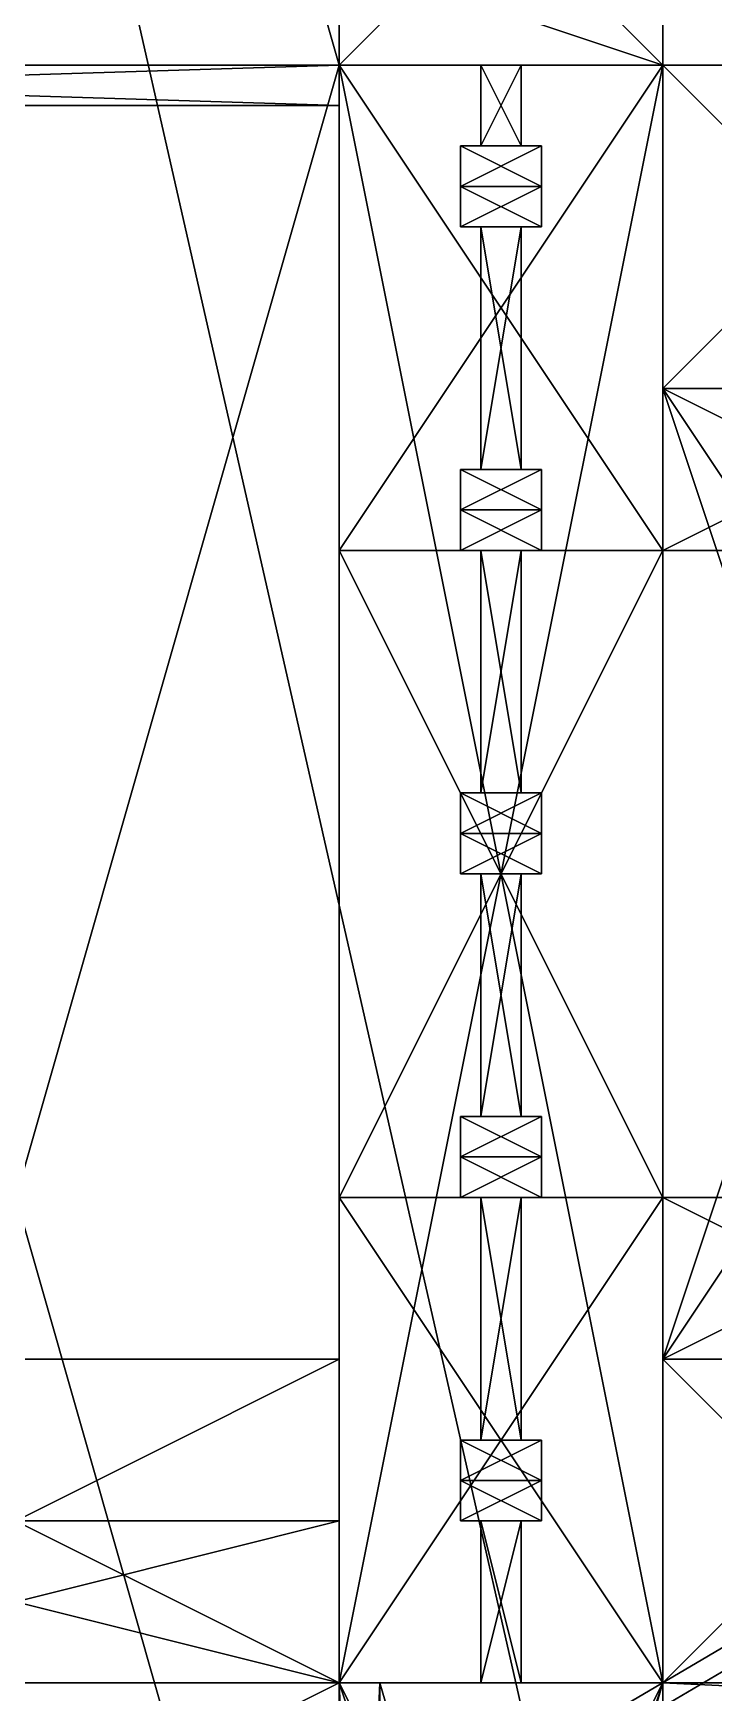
# Model space of a CAD drawing. Extents: x -1088 to 1104, y -640 to 640.
# Drawn here: x -878.3 to -811, y -481 to -316.9 of the extents above; entities that cross this region are included whole.
import ezdxf

# ---------------------------------------------------------------- set-up
doc = ezdxf.new("R2010")
doc.units = 0

msp = doc.modelspace()

# ---------------------------------------------------------------- meshes
at = {"layer": 'OBJECT040', "color": 50}
mesh = msp.add_polyface(dxfattribs=at)
corners = [(-848, -480, 208), (-844, -480, 208), (-844, -576, 208), (-848, -576, 208), (-848, -576, 48), (-844, -576, 48), (-844, -480, 48), (-848, -480, 48)]
mesh.append_faces([[corners[k] for k in face] for face in [(1, 3, 0), (5, 7, 4), (3, 7, 0), (5, 1, 6), (0, 6, 1), (4, 2, 5)]], dxfattribs={"vtx0": -1})
mesh.append_faces([[corners[k] for k in face] for face in [(1, 2, 3), (5, 6, 7), (3, 4, 7), (5, 2, 1), (0, 7, 6), (4, 3, 2)]], dxfattribs={"vtx2": -1})
at = {"layer": 'OBJECT080', "color": 50}
mesh = msp.add_polyface(dxfattribs=at)
corners = [(-816, -352, 48), (-752, -352, 48), (-752, -448, 48), (-816, -448, 48), (-816, -448, 16), (-752, -448, 16), (-752, -352, 16), (-816, -352, 16)]
mesh.append_faces([[corners[k] for k in face] for face in [(1, 3, 0), (5, 7, 4), (3, 7, 0), (5, 1, 6), (0, 6, 1), (4, 2, 5)]], dxfattribs={"vtx0": -1})
mesh.append_faces([[corners[k] for k in face] for face in [(1, 2, 3), (5, 6, 7), (3, 4, 7), (5, 2, 1), (0, 7, 6), (4, 3, 2)]], dxfattribs={"vtx2": -1})
at = {"layer": 'OBJECT081', "color": 50}
mesh = msp.add_polyface(dxfattribs=at)
corners = [(-976, -320, 208), (-848, -320, 208), (-848, -324, 208), (-976, -324, 208), (-976, -324, 48), (-848, -324, 48), (-848, -320, 48), (-976, -320, 48)]
mesh.append_faces([[corners[k] for k in face] for face in [(1, 3, 0), (5, 7, 4), (3, 7, 0), (5, 1, 6), (0, 6, 1), (4, 2, 5)]], dxfattribs={"vtx0": -1})
mesh.append_faces([[corners[k] for k in face] for face in [(1, 2, 3), (5, 6, 7), (3, 4, 7), (5, 2, 1), (0, 7, 6), (4, 3, 2)]], dxfattribs={"vtx2": -1})
at = {"layer": 'OBJECT082', "color": 50}
mesh = msp.add_polyface(dxfattribs=at)
corners = [(-848, -320, 208), (-816, -320, 208), (-816, -368, 208), (-848, -368, 208), (-848, -368, 48), (-816, -368, 48), (-816, -320, 48), (-848, -320, 48)]
mesh.append_faces([[corners[k] for k in face] for face in [(1, 3, 0), (5, 7, 4), (3, 7, 0), (5, 1, 6), (0, 6, 1), (4, 2, 5)]], dxfattribs={"vtx0": -1})
mesh.append_faces([[corners[k] for k in face] for face in [(1, 2, 3), (5, 6, 7), (3, 4, 7), (5, 2, 1), (0, 7, 6), (4, 3, 2)]], dxfattribs={"vtx2": -1})
at = {"layer": 'OBJECT083', "color": 50}
mesh = msp.add_polyface(dxfattribs=at)
corners = [(-848, -432, 208), (-816, -432, 208), (-816, -480, 208), (-848, -480, 208), (-848, -480, 48), (-816, -480, 48), (-816, -432, 48), (-848, -432, 48)]
mesh.append_faces([[corners[k] for k in face] for face in [(1, 3, 0), (5, 7, 4), (3, 7, 0), (5, 1, 6), (0, 6, 1), (4, 2, 5)]], dxfattribs={"vtx0": -1})
mesh.append_faces([[corners[k] for k in face] for face in [(1, 2, 3), (5, 6, 7), (3, 4, 7), (5, 2, 1), (0, 7, 6), (4, 3, 2)]], dxfattribs={"vtx2": -1})
at = {"layer": 'OBJECT099', "color": 50}
mesh = msp.add_polyface(dxfattribs=at)
corners = [(-848, -288, 272), (-816, -288, 272), (-816, -320, 272), (-848, -320, 272), (-848, -320, 240), (-816, -320, 240), (-816, -288, 240), (-848, -288, 240)]
mesh.append_faces([[corners[k] for k in face] for face in [(1, 3, 0), (5, 7, 4), (3, 7, 0), (5, 1, 6), (0, 6, 1), (4, 2, 5)]], dxfattribs={"vtx0": -1})
mesh.append_faces([[corners[k] for k in face] for face in [(1, 2, 3), (5, 6, 7), (3, 4, 7), (5, 2, 1), (0, 7, 6), (4, 3, 2)]], dxfattribs={"vtx2": -1})
at = {"layer": 'OBJECT100', "color": 50}
mesh = msp.add_polyface(dxfattribs=at)
corners = [(-848, -320, 288), (-848, -288, 288), (-816, -288, 288), (-816, -320, 288), (-816, -320, 272), (-816, -288, 272), (-848, -288, 272), (-848, -320, 272)]
mesh.append_faces([[corners[k] for k in face] for face in [(1, 3, 0), (5, 7, 4), (3, 7, 0), (5, 1, 6), (0, 6, 1), (4, 2, 5)]], dxfattribs={"vtx0": -1})
mesh.append_faces([[corners[k] for k in face] for face in [(1, 2, 3), (5, 6, 7), (3, 4, 7), (5, 2, 1), (0, 7, 6), (4, 3, 2)]], dxfattribs={"vtx2": -1})
at = {"layer": 'OBJECT1053', "color": 50}
mesh = msp.add_polyface(dxfattribs=at)
corners = [(-816, -480, 112), (-144, -480, 112), (-144, -512, 112), (-816, -512, 112), (-816, -512, 48), (-144, -512, 48), (-144, -480, 48), (-816, -480, 48)]
mesh.append_faces([[corners[k] for k in face] for face in [(1, 3, 0), (5, 7, 4), (3, 7, 0), (5, 1, 6), (0, 6, 1), (4, 2, 5)]], dxfattribs={"vtx0": -1})
mesh.append_faces([[corners[k] for k in face] for face in [(1, 2, 3), (5, 6, 7), (3, 4, 7), (5, 2, 1), (0, 7, 6), (4, 3, 2)]], dxfattribs={"vtx2": -1})
at = {"layer": 'OBJECT1054', "color": 50}
mesh = msp.add_polyface(dxfattribs=at)
corners = [(-816, -512, 128), (-816, -480, 128), (-144, -480, 128), (-144, -512, 128), (-144, -512, 112), (-144, -480, 112), (-816, -480, 112), (-816, -512, 112)]
mesh.append_faces([[corners[k] for k in face] for face in [(1, 3, 0), (5, 7, 4), (3, 7, 0), (5, 1, 6), (0, 6, 1), (4, 2, 5)]], dxfattribs={"vtx0": -1})
mesh.append_faces([[corners[k] for k in face] for face in [(1, 2, 3), (5, 6, 7), (3, 4, 7), (5, 2, 1), (0, 7, 6), (4, 3, 2)]], dxfattribs={"vtx2": -1})
at = {"layer": 'OBJECT107', "color": 50}
mesh = msp.add_polyface(dxfattribs=at)
corners = [(-848, -544, 320), (-848, -480, 320), (-816, -480, 320), (-816, -544, 320), (-816, -544, 304), (-816, -480, 304), (-848, -480, 304), (-848, -544, 304)]
mesh.append_faces([[corners[k] for k in face] for face in [(1, 3, 0), (5, 7, 4), (3, 7, 0), (5, 1, 6), (0, 6, 1), (4, 2, 5)]], dxfattribs={"vtx0": -1})
mesh.append_faces([[corners[k] for k in face] for face in [(1, 2, 3), (5, 6, 7), (3, 4, 7), (5, 2, 1), (0, 7, 6), (4, 3, 2)]], dxfattribs={"vtx2": -1})
at = {"layer": 'OBJECT110', "color": 50}
mesh = msp.add_polyface(dxfattribs=at)
corners = [(-816, -320, 208), (-784, -320, 208), (-784, -352, 208), (-816, -352, 208), (-816, -352, 48), (-784, -352, 48), (-784, -320, 48), (-816, -320, 48)]
mesh.append_faces([[corners[k] for k in face] for face in [(1, 3, 0), (5, 7, 4), (3, 7, 0), (5, 1, 6), (0, 6, 1), (4, 2, 5)]], dxfattribs={"vtx0": -1})
mesh.append_faces([[corners[k] for k in face] for face in [(1, 2, 3), (5, 6, 7), (3, 4, 7), (5, 2, 1), (0, 7, 6), (4, 3, 2)]], dxfattribs={"vtx2": -1})
at = {"layer": 'OBJECT111', "color": 50}
mesh = msp.add_polyface(dxfattribs=at)
corners = [(-816, -448, 208), (-784, -448, 208), (-784, -480, 208), (-816, -480, 208), (-816, -480, 48), (-784, -480, 48), (-784, -448, 48), (-816, -448, 48)]
mesh.append_faces([[corners[k] for k in face] for face in [(1, 3, 0), (5, 7, 4), (3, 7, 0), (5, 1, 6), (0, 6, 1), (4, 2, 5)]], dxfattribs={"vtx0": -1})
mesh.append_faces([[corners[k] for k in face] for face in [(1, 2, 3), (5, 6, 7), (3, 4, 7), (5, 2, 1), (0, 7, 6), (4, 3, 2)]], dxfattribs={"vtx2": -1})
at = {"layer": 'OBJECT116', "color": 50}
mesh = msp.add_polyface(dxfattribs=at)
corners = [(-976, 160, 48), (-816, 160, 48), (-816, -544, 48), (-976, -544, 48), (-976, -544, 16), (-816, -544, 16), (-816, 160, 16), (-976, 160, 16)]
mesh.append_faces([[corners[k] for k in face] for face in [(1, 3, 0), (5, 7, 4), (3, 7, 0), (5, 1, 6), (0, 6, 1), (4, 2, 5)]], dxfattribs={"vtx0": -1})
mesh.append_faces([[corners[k] for k in face] for face in [(1, 2, 3), (5, 6, 7), (3, 4, 7), (5, 2, 1), (0, 7, 6), (4, 3, 2)]], dxfattribs={"vtx2": -1})
at = {"layer": 'OBJECT1199', "color": 50}
mesh = msp.add_polyface(dxfattribs=at)
corners = [(-816, -288, 48), (-752, -288, 48), (-752, -352, 48), (-816, -352, 48), (-816, -352, 16), (-752, -352, 16), (-752, -288, 16), (-816, -288, 16)]
mesh.append_faces([[corners[k] for k in face] for face in [(1, 3, 0), (5, 7, 4), (3, 7, 0), (5, 1, 6), (0, 6, 1), (4, 2, 5)]], dxfattribs={"vtx0": -1})
mesh.append_faces([[corners[k] for k in face] for face in [(1, 2, 3), (5, 6, 7), (3, 4, 7), (5, 2, 1), (0, 7, 6), (4, 3, 2)]], dxfattribs={"vtx2": -1})
at = {"layer": 'OBJECT137', "color": 50}
mesh = msp.add_polyface(dxfattribs=at)
corners = [(-844, -480, 240), (-816, -480, 240), (-816, -576, 240), (-844, -576, 240), (-844, -576, 48), (-816, -576, 48), (-816, -480, 48), (-844, -480, 48)]
mesh.append_faces([[corners[k] for k in face] for face in [(1, 3, 0), (5, 7, 4), (3, 7, 0), (5, 1, 6), (0, 6, 1), (4, 2, 5)]], dxfattribs={"vtx0": -1})
mesh.append_faces([[corners[k] for k in face] for face in [(1, 2, 3), (5, 6, 7), (3, 4, 7), (5, 2, 1), (0, 7, 6), (4, 3, 2)]], dxfattribs={"vtx2": -1})
at = {"layer": 'OBJECT141', "color": 50}
mesh = msp.add_polyface(dxfattribs=at)
corners = [(-848, -544, 80), (-976, -544, 80), (-976, -480, 80), (-848, -480, 80), (-848, -480, 64), (-976, -480, 64), (-976, -544, 64), (-848, -544, 64)]
mesh.append_faces([[corners[k] for k in face] for face in [(1, 3, 0), (5, 7, 4), (3, 7, 0), (5, 1, 6), (0, 6, 1), (4, 2, 5)]], dxfattribs={"vtx0": -1})
mesh.append_faces([[corners[k] for k in face] for face in [(1, 2, 3), (5, 6, 7), (3, 4, 7), (5, 2, 1), (0, 7, 6), (4, 3, 2)]], dxfattribs={"vtx2": -1})
at = {"layer": 'OBJECT144', "color": 50}
mesh = msp.add_polyface(dxfattribs=at)
corners = [(-912, -448, 64), (-848, -448, 64), (-848, -480, 64), (-912, -480, 64), (-912, -480, 48), (-848, -480, 48), (-848, -448, 48), (-912, -448, 48)]
mesh.append_faces([[corners[k] for k in face] for face in [(1, 3, 0), (5, 7, 4), (3, 7, 0), (5, 1, 6), (0, 6, 1), (4, 2, 5)]], dxfattribs={"vtx0": -1})
mesh.append_faces([[corners[k] for k in face] for face in [(1, 2, 3), (5, 6, 7), (3, 4, 7), (5, 2, 1), (0, 7, 6), (4, 3, 2)]], dxfattribs={"vtx2": -1})
at = {"layer": 'OBJECT145', "color": 50}
mesh = msp.add_polyface(dxfattribs=at)
corners = [(-848, -368, 207.487), (-816, -368, 207.487), (-816, -432, 207.487), (-848, -432, 207.487), (-848, -432, 143.487), (-816, -432, 143.487), (-816, -368, 143.487), (-848, -368, 143.487)]
mesh.append_faces([[corners[k] for k in face] for face in [(1, 3, 0), (5, 7, 4), (3, 7, 0), (5, 1, 6), (0, 6, 1), (4, 2, 5)]], dxfattribs={"vtx0": -1})
mesh.append_faces([[corners[k] for k in face] for face in [(1, 2, 3), (5, 6, 7), (3, 4, 7), (5, 2, 1), (0, 7, 6), (4, 3, 2)]], dxfattribs={"vtx2": -1})
at = {"layer": 'OBJECT148', "color": 50}
mesh = msp.add_polyface(dxfattribs=at)
corners = [(-912, -464, 80), (-848, -464, 80), (-848, -480, 80), (-912, -480, 80), (-912, -480, 64), (-848, -480, 64), (-848, -464, 64), (-912, -464, 64)]
mesh.append_faces([[corners[k] for k in face] for face in [(1, 3, 0), (5, 7, 4), (3, 7, 0), (5, 1, 6), (0, 6, 1), (4, 2, 5)]], dxfattribs={"vtx0": -1})
mesh.append_faces([[corners[k] for k in face] for face in [(1, 2, 3), (5, 6, 7), (3, 4, 7), (5, 2, 1), (0, 7, 6), (4, 3, 2)]], dxfattribs={"vtx2": -1})
at = {"layer": 'OBJECT161', "color": 50}
mesh = msp.add_polyface(dxfattribs=at)
corners = [(-848, -480, 304), (-816, -480, 304), (-816, -576, 304), (-848, -576, 304), (-848, -576, 208), (-816, -576, 208), (-816, -480, 208), (-848, -480, 208)]
mesh.append_faces([[corners[k] for k in face] for face in [(1, 3, 0), (5, 7, 4), (3, 7, 0), (5, 1, 6), (0, 6, 1), (4, 2, 5)]], dxfattribs={"vtx0": -1})
mesh.append_faces([[corners[k] for k in face] for face in [(1, 2, 3), (5, 6, 7), (3, 4, 7), (5, 2, 1), (0, 7, 6), (4, 3, 2)]], dxfattribs={"vtx2": -1})
at = {"layer": 'OBJECT181', "color": 50}
mesh = msp.add_polyface(dxfattribs=at)
corners = [(-816, -352, 176), (-784, -352, 176), (-784, -368, 176), (-816, -368, 176), (-816, -368, 48), (-784, -368, 48), (-784, -352, 48), (-816, -352, 48)]
mesh.append_faces([[corners[k] for k in face] for face in [(1, 3, 0), (5, 7, 4), (3, 7, 0), (5, 1, 6), (0, 6, 1), (4, 2, 5)]], dxfattribs={"vtx0": -1})
mesh.append_faces([[corners[k] for k in face] for face in [(1, 2, 3), (5, 6, 7), (3, 4, 7), (5, 2, 1), (0, 7, 6), (4, 3, 2)]], dxfattribs={"vtx2": -1})
at = {"layer": 'OBJECT185', "color": 50}
mesh = msp.add_polyface(dxfattribs=at)
corners = [(-976, 128, 160), (-848, 128, 160), (-848, -320, 160), (-976, -320, 160), (-976, -320, 48), (-848, -320, 48), (-848, 128, 48), (-976, 128, 48)]
mesh.append_faces([[corners[k] for k in face] for face in [(1, 3, 0), (5, 7, 4), (3, 7, 0), (5, 1, 6), (0, 6, 1), (4, 2, 5)]], dxfattribs={"vtx0": -1})
mesh.append_faces([[corners[k] for k in face] for face in [(1, 2, 3), (5, 6, 7), (3, 4, 7), (5, 2, 1), (0, 7, 6), (4, 3, 2)]], dxfattribs={"vtx2": -1})
at = {"layer": 'OBJECT197', "color": 50}
mesh = msp.add_polyface(dxfattribs=at)
corners = [(-1084, -640, 832), (-1084, 640, 832), (1092, 640, 832), (1092, -640, 832), (-1084, 640, 830), (-1084, -640, 830), (1092, -640, 830), (1092, 640, 830)]
mesh.append_faces([[corners[k] for k in face] for face in [(1, 3, 0), (1, 5, 4), (3, 7, 6), (2, 4, 7), (0, 6, 5), (5, 7, 4)]], dxfattribs={"vtx0": -1})
mesh.append_faces([[corners[k] for k in face] for face in [(1, 2, 3), (1, 0, 5), (3, 2, 7), (2, 1, 4), (0, 3, 6), (5, 6, 7)]], dxfattribs={"vtx2": -1})
at = {"layer": 'OBJECT203', "color": 50}
mesh = msp.add_polyface(dxfattribs=at)
corners = [(-1088, 640, -128), (-1088, -640, -128), (1088, -640, -128), (1088, 640, -128), (-1088, -640, -126), (-1088, 640, -126), (1088, 640, -126), (1088, -640, -126)]
mesh.append_faces([[corners[k] for k in face] for face in [(1, 3, 0), (1, 5, 4), (3, 7, 6), (0, 6, 5), (2, 4, 7), (5, 7, 4)]], dxfattribs={"vtx0": -1})
mesh.append_faces([[corners[k] for k in face] for face in [(1, 2, 3), (1, 0, 5), (3, 2, 7), (0, 3, 6), (2, 1, 4), (5, 6, 7)]], dxfattribs={"vtx2": -1})
at = {"layer": 'OBJECT205', "color": 50}
mesh = msp.add_polyface(dxfattribs=at)
corners = [(-816, -432, 176), (-784, -432, 176), (-784, -448, 176), (-816, -448, 176), (-816, -448, 48), (-784, -448, 48), (-784, -432, 48), (-816, -432, 48)]
mesh.append_faces([[corners[k] for k in face] for face in [(1, 3, 0), (5, 7, 4), (3, 7, 0), (5, 1, 6), (0, 6, 1), (4, 2, 5)]], dxfattribs={"vtx0": -1})
mesh.append_faces([[corners[k] for k in face] for face in [(1, 2, 3), (5, 6, 7), (3, 4, 7), (5, 2, 1), (0, 7, 6), (4, 3, 2)]], dxfattribs={"vtx2": -1})
at = {"layer": 'OBJECT215', "color": 50}
mesh = msp.add_polyface(dxfattribs=at)
corners = [(-912, -288, 240), (-816, -288, 240), (-816, -320, 240), (-912, -320, 240), (-912, -320, 48), (-816, -320, 48), (-816, -288, 48), (-912, -288, 48)]
mesh.append_faces([[corners[k] for k in face] for face in [(1, 3, 0), (5, 7, 4), (3, 7, 0), (5, 1, 6), (0, 6, 1), (4, 2, 5)]], dxfattribs={"vtx0": -1})
mesh.append_faces([[corners[k] for k in face] for face in [(1, 2, 3), (5, 6, 7), (3, 4, 7), (5, 2, 1), (0, 7, 6), (4, 3, 2)]], dxfattribs={"vtx2": -1})
at = {"layer": 'OBJECT403', "color": 50}
mesh = msp.add_polyface(dxfattribs=at)
corners = [(-912, -320, 240), (-848, -320, 240), (-848, -544, 240), (-912, -544, 240), (-912, -544, 232), (-848, -544, 232), (-848, -320, 232), (-912, -320, 232)]
mesh.append_faces([[corners[k] for k in face] for face in [(1, 3, 0), (5, 7, 4), (3, 7, 0), (5, 1, 6), (0, 6, 1), (4, 2, 5)]], dxfattribs={"vtx0": -1})
mesh.append_faces([[corners[k] for k in face] for face in [(1, 2, 3), (5, 6, 7), (3, 4, 7), (5, 2, 1), (0, 7, 6), (4, 3, 2)]], dxfattribs={"vtx2": -1})
at = {"layer": 'OBJECT404', "color": 50}
mesh = msp.add_polyface(dxfattribs=at)
corners = [(-848, -320, 208), (-912, -320, 208), (-912, -544, 208), (-848, -544, 208), (-848, -544, 232), (-912, -544, 232), (-912, -320, 232), (-848, -320, 232)]
mesh.append_faces([[corners[k] for k in face] for face in [(1, 3, 0), (5, 7, 4), (3, 7, 0), (5, 1, 6), (0, 6, 1), (4, 2, 5)]], dxfattribs={"vtx0": -1})
mesh.append_faces([[corners[k] for k in face] for face in [(1, 2, 3), (5, 6, 7), (3, 4, 7), (5, 2, 1), (0, 7, 6), (4, 3, 2)]], dxfattribs={"vtx2": -1})
at = {"layer": 'OBJECT406', "color": 50}
mesh = msp.add_polyface(dxfattribs=at)
corners = [(-848, -320, 240), (-816, -320, 240), (-816, -480, 240), (-848, -480, 240), (-848, -480, 232), (-816, -480, 232), (-816, -320, 232), (-848, -320, 232)]
mesh.append_faces([[corners[k] for k in face] for face in [(1, 3, 0), (5, 7, 4), (3, 7, 0), (5, 1, 6), (0, 6, 1), (4, 2, 5)]], dxfattribs={"vtx0": -1})
mesh.append_faces([[corners[k] for k in face] for face in [(1, 2, 3), (5, 6, 7), (3, 4, 7), (5, 2, 1), (0, 7, 6), (4, 3, 2)]], dxfattribs={"vtx2": -1})
at = {"layer": 'OBJECT407', "color": 50}
mesh = msp.add_polyface(dxfattribs=at)
corners = [(-816, -320, 208), (-848, -320, 208), (-848, -480, 208), (-816, -480, 208), (-816, -480, 232), (-848, -480, 232), (-848, -320, 232), (-816, -320, 232)]
mesh.append_faces([[corners[k] for k in face] for face in [(1, 3, 0), (5, 7, 4), (3, 7, 0), (5, 1, 6), (0, 6, 1), (4, 2, 5)]], dxfattribs={"vtx0": -1})
mesh.append_faces([[corners[k] for k in face] for face in [(1, 2, 3), (5, 6, 7), (3, 4, 7), (5, 2, 1), (0, 7, 6), (4, 3, 2)]], dxfattribs={"vtx2": -1})
at = {"layer": 'OBJECT429', "color": 50}
mesh = msp.add_polyface(dxfattribs=at)
corners = [(-912, -320, 207.487), (-848, -320, 207.487), (-848, -544, 207.487), (-912, -544, 207.487), (-912, -544, 191.487), (-848, -544, 191.487), (-848, -320, 191.487), (-912, -320, 191.487)]
mesh.append_faces([[corners[k] for k in face] for face in [(1, 3, 0), (5, 7, 4), (3, 7, 0), (5, 1, 6), (0, 6, 1), (4, 2, 5)]], dxfattribs={"vtx0": -1})
mesh.append_faces([[corners[k] for k in face] for face in [(1, 2, 3), (5, 6, 7), (3, 4, 7), (5, 2, 1), (0, 7, 6), (4, 3, 2)]], dxfattribs={"vtx2": -1})
at = {"layer": 'OBJECT569', "color": 50}
mesh = msp.add_polyface(dxfattribs=at)
corners = [(-816, -448, 208), (-816, -352, 208), (-784, -352, 208), (-784, -448, 208), (-784, -448, 144), (-784, -352, 144), (-816, -352, 144), (-816, -448, 144)]
mesh.append_faces([[corners[k] for k in face] for face in [(1, 3, 0), (5, 7, 4), (3, 7, 0), (5, 1, 6), (0, 6, 1), (4, 2, 5)]], dxfattribs={"vtx0": -1})
mesh.append_faces([[corners[k] for k in face] for face in [(1, 2, 3), (5, 6, 7), (3, 4, 7), (5, 2, 1), (0, 7, 6), (4, 3, 2)]], dxfattribs={"vtx2": -1})
at = {"layer": 'OBJECT629', "color": 50}
mesh = msp.add_polyface(dxfattribs=at)
corners = [(-830, -320, 254), (-830, -328, 254), (-834, -328, 254), (-834, -320, 254), (-834, -320, 248), (-834, -328, 248), (-830, -328, 248), (-830, -320, 248)]
mesh.append_faces([[corners[k] for k in face] for face in [(1, 3, 0), (5, 7, 4), (3, 7, 0), (5, 1, 6), (0, 6, 1), (4, 2, 5)]], dxfattribs={"vtx0": -1})
mesh.append_faces([[corners[k] for k in face] for face in [(1, 2, 3), (5, 6, 7), (3, 4, 7), (5, 2, 1), (0, 7, 6), (4, 3, 2)]], dxfattribs={"vtx2": -1})
at = {"layer": 'OBJECT630', "color": 50}
mesh = msp.add_polyface(dxfattribs=at)
corners = [(-828, -360, 272), (-828, -364, 272), (-836, -364, 272), (-836, -360, 272), (-836, -360, 240), (-836, -364, 240), (-828, -364, 240), (-828, -360, 240)]
mesh.append_faces([[corners[k] for k in face] for face in [(1, 3, 0), (5, 7, 4), (3, 7, 0), (5, 1, 6), (0, 6, 1), (4, 2, 5)]], dxfattribs={"vtx0": -1})
mesh.append_faces([[corners[k] for k in face] for face in [(1, 2, 3), (5, 6, 7), (3, 4, 7), (5, 2, 1), (0, 7, 6), (4, 3, 2)]], dxfattribs={"vtx2": -1})
at = {"layer": 'OBJECT632', "color": 50}
mesh = msp.add_polyface(dxfattribs=at)
corners = [(-828, -364, 272), (-828, -368, 272), (-836, -368, 272), (-836, -364, 272), (-836, -364, 240), (-836, -368, 240), (-828, -368, 240), (-828, -364, 240)]
mesh.append_faces([[corners[k] for k in face] for face in [(1, 3, 0), (5, 7, 4), (3, 7, 0), (5, 1, 6), (0, 6, 1), (4, 2, 5)]], dxfattribs={"vtx0": -1})
mesh.append_faces([[corners[k] for k in face] for face in [(1, 2, 3), (5, 6, 7), (3, 4, 7), (5, 2, 1), (0, 7, 6), (4, 3, 2)]], dxfattribs={"vtx2": -1})
at = {"layer": 'OBJECT633', "color": 50}
mesh = msp.add_polyface(dxfattribs=at)
corners = [(-830, -368, 268), (-830, -392, 268), (-834, -392, 268), (-834, -368, 268), (-834, -368, 262), (-834, -392, 262), (-830, -392, 262), (-830, -368, 262)]
mesh.append_faces([[corners[k] for k in face] for face in [(1, 3, 0), (5, 7, 4), (3, 7, 0), (5, 1, 6), (0, 6, 1), (4, 2, 5)]], dxfattribs={"vtx0": -1})
mesh.append_faces([[corners[k] for k in face] for face in [(1, 2, 3), (5, 6, 7), (3, 4, 7), (5, 2, 1), (0, 7, 6), (4, 3, 2)]], dxfattribs={"vtx2": -1})
at = {"layer": 'OBJECT635', "color": 50}
mesh = msp.add_polyface(dxfattribs=at)
corners = [(-830, -368, 254), (-830, -392, 254), (-834, -392, 254), (-834, -368, 254), (-834, -368, 248), (-834, -392, 248), (-830, -392, 248), (-830, -368, 248)]
mesh.append_faces([[corners[k] for k in face] for face in [(1, 3, 0), (5, 7, 4), (3, 7, 0), (5, 1, 6), (0, 6, 1), (4, 2, 5)]], dxfattribs={"vtx0": -1})
mesh.append_faces([[corners[k] for k in face] for face in [(1, 2, 3), (5, 6, 7), (3, 4, 7), (5, 2, 1), (0, 7, 6), (4, 3, 2)]], dxfattribs={"vtx2": -1})
at = {"layer": 'OBJECT636', "color": 50}
mesh = msp.add_polyface(dxfattribs=at)
corners = [(-828, -328, 272), (-828, -332, 272), (-836, -332, 272), (-836, -328, 272), (-836, -328, 240), (-836, -332, 240), (-828, -332, 240), (-828, -328, 240)]
mesh.append_faces([[corners[k] for k in face] for face in [(1, 3, 0), (5, 7, 4), (3, 7, 0), (5, 1, 6), (0, 6, 1), (4, 2, 5)]], dxfattribs={"vtx0": -1})
mesh.append_faces([[corners[k] for k in face] for face in [(1, 2, 3), (5, 6, 7), (3, 4, 7), (5, 2, 1), (0, 7, 6), (4, 3, 2)]], dxfattribs={"vtx2": -1})
at = {"layer": 'OBJECT640', "color": 50}
mesh = msp.add_polyface(dxfattribs=at)
corners = [(-828, -332, 272), (-828, -336, 272), (-836, -336, 272), (-836, -332, 272), (-836, -332, 240), (-836, -336, 240), (-828, -336, 240), (-828, -332, 240)]
mesh.append_faces([[corners[k] for k in face] for face in [(1, 3, 0), (5, 7, 4), (3, 7, 0), (5, 1, 6), (0, 6, 1), (4, 2, 5)]], dxfattribs={"vtx0": -1})
mesh.append_faces([[corners[k] for k in face] for face in [(1, 2, 3), (5, 6, 7), (3, 4, 7), (5, 2, 1), (0, 7, 6), (4, 3, 2)]], dxfattribs={"vtx2": -1})
at = {"layer": 'OBJECT641', "color": 50}
mesh = msp.add_polyface(dxfattribs=at)
corners = [(-830, -336, 268), (-830, -360, 268), (-834, -360, 268), (-834, -336, 268), (-834, -336, 262), (-834, -360, 262), (-830, -360, 262), (-830, -336, 262)]
mesh.append_faces([[corners[k] for k in face] for face in [(1, 3, 0), (5, 7, 4), (3, 7, 0), (5, 1, 6), (0, 6, 1), (4, 2, 5)]], dxfattribs={"vtx0": -1})
mesh.append_faces([[corners[k] for k in face] for face in [(1, 2, 3), (5, 6, 7), (3, 4, 7), (5, 2, 1), (0, 7, 6), (4, 3, 2)]], dxfattribs={"vtx2": -1})
at = {"layer": 'OBJECT642', "color": 50}
mesh = msp.add_polyface(dxfattribs=at)
corners = [(-830, -336, 254), (-830, -360, 254), (-834, -360, 254), (-834, -336, 254), (-834, -336, 248), (-834, -360, 248), (-830, -360, 248), (-830, -336, 248)]
mesh.append_faces([[corners[k] for k in face] for face in [(1, 3, 0), (5, 7, 4), (3, 7, 0), (5, 1, 6), (0, 6, 1), (4, 2, 5)]], dxfattribs={"vtx0": -1})
mesh.append_faces([[corners[k] for k in face] for face in [(1, 2, 3), (5, 6, 7), (3, 4, 7), (5, 2, 1), (0, 7, 6), (4, 3, 2)]], dxfattribs={"vtx2": -1})
at = {"layer": 'OBJECT643', "color": 50}
mesh = msp.add_polyface(dxfattribs=at)
corners = [(-828, -392, 272), (-828, -396, 272), (-836, -396, 272), (-836, -392, 272), (-836, -392, 240), (-836, -396, 240), (-828, -396, 240), (-828, -392, 240)]
mesh.append_faces([[corners[k] for k in face] for face in [(1, 3, 0), (5, 7, 4), (3, 7, 0), (5, 1, 6), (0, 6, 1), (4, 2, 5)]], dxfattribs={"vtx0": -1})
mesh.append_faces([[corners[k] for k in face] for face in [(1, 2, 3), (5, 6, 7), (3, 4, 7), (5, 2, 1), (0, 7, 6), (4, 3, 2)]], dxfattribs={"vtx2": -1})
at = {"layer": 'OBJECT644', "color": 50}
mesh = msp.add_polyface(dxfattribs=at)
corners = [(-828, -396, 272), (-828, -400, 272), (-836, -400, 272), (-836, -396, 272), (-836, -396, 240), (-836, -400, 240), (-828, -400, 240), (-828, -396, 240)]
mesh.append_faces([[corners[k] for k in face] for face in [(1, 3, 0), (5, 7, 4), (3, 7, 0), (5, 1, 6), (0, 6, 1), (4, 2, 5)]], dxfattribs={"vtx0": -1})
mesh.append_faces([[corners[k] for k in face] for face in [(1, 2, 3), (5, 6, 7), (3, 4, 7), (5, 2, 1), (0, 7, 6), (4, 3, 2)]], dxfattribs={"vtx2": -1})
at = {"layer": 'OBJECT645', "color": 50}
mesh = msp.add_polyface(dxfattribs=at)
corners = [(-830, -400, 254), (-830, -424, 254), (-834, -424, 254), (-834, -400, 254), (-834, -400, 248), (-834, -424, 248), (-830, -424, 248), (-830, -400, 248)]
mesh.append_faces([[corners[k] for k in face] for face in [(1, 3, 0), (5, 7, 4), (3, 7, 0), (5, 1, 6), (0, 6, 1), (4, 2, 5)]], dxfattribs={"vtx0": -1})
mesh.append_faces([[corners[k] for k in face] for face in [(1, 2, 3), (5, 6, 7), (3, 4, 7), (5, 2, 1), (0, 7, 6), (4, 3, 2)]], dxfattribs={"vtx2": -1})
at = {"layer": 'OBJECT646', "color": 50}
mesh = msp.add_polyface(dxfattribs=at)
corners = [(-830, -400, 268), (-830, -424, 268), (-834, -424, 268), (-834, -400, 268), (-834, -400, 262), (-834, -424, 262), (-830, -424, 262), (-830, -400, 262)]
mesh.append_faces([[corners[k] for k in face] for face in [(1, 3, 0), (5, 7, 4), (3, 7, 0), (5, 1, 6), (0, 6, 1), (4, 2, 5)]], dxfattribs={"vtx0": -1})
mesh.append_faces([[corners[k] for k in face] for face in [(1, 2, 3), (5, 6, 7), (3, 4, 7), (5, 2, 1), (0, 7, 6), (4, 3, 2)]], dxfattribs={"vtx2": -1})
at = {"layer": 'OBJECT647', "color": 50}
mesh = msp.add_polyface(dxfattribs=at)
corners = [(-828, -424, 272), (-828, -428, 272), (-836, -428, 272), (-836, -424, 272), (-836, -424, 240), (-836, -428, 240), (-828, -428, 240), (-828, -424, 240)]
mesh.append_faces([[corners[k] for k in face] for face in [(1, 3, 0), (5, 7, 4), (3, 7, 0), (5, 1, 6), (0, 6, 1), (4, 2, 5)]], dxfattribs={"vtx0": -1})
mesh.append_faces([[corners[k] for k in face] for face in [(1, 2, 3), (5, 6, 7), (3, 4, 7), (5, 2, 1), (0, 7, 6), (4, 3, 2)]], dxfattribs={"vtx2": -1})
at = {"layer": 'OBJECT648', "color": 50}
mesh = msp.add_polyface(dxfattribs=at)
corners = [(-828, -428, 272), (-828, -432, 272), (-836, -432, 272), (-836, -428, 272), (-836, -428, 240), (-836, -432, 240), (-828, -432, 240), (-828, -428, 240)]
mesh.append_faces([[corners[k] for k in face] for face in [(1, 3, 0), (5, 7, 4), (3, 7, 0), (5, 1, 6), (0, 6, 1), (4, 2, 5)]], dxfattribs={"vtx0": -1})
mesh.append_faces([[corners[k] for k in face] for face in [(1, 2, 3), (5, 6, 7), (3, 4, 7), (5, 2, 1), (0, 7, 6), (4, 3, 2)]], dxfattribs={"vtx2": -1})
at = {"layer": 'OBJECT649', "color": 50}
mesh = msp.add_polyface(dxfattribs=at)
corners = [(-830, -432, 254), (-830, -456, 254), (-834, -456, 254), (-834, -432, 254), (-834, -432, 248), (-834, -456, 248), (-830, -456, 248), (-830, -432, 248)]
mesh.append_faces([[corners[k] for k in face] for face in [(1, 3, 0), (5, 7, 4), (3, 7, 0), (5, 1, 6), (0, 6, 1), (4, 2, 5)]], dxfattribs={"vtx0": -1})
mesh.append_faces([[corners[k] for k in face] for face in [(1, 2, 3), (5, 6, 7), (3, 4, 7), (5, 2, 1), (0, 7, 6), (4, 3, 2)]], dxfattribs={"vtx2": -1})
at = {"layer": 'OBJECT651', "color": 50}
mesh = msp.add_polyface(dxfattribs=at)
corners = [(-830, -432, 268), (-830, -456, 268), (-834, -456, 268), (-834, -432, 268), (-834, -432, 262), (-834, -456, 262), (-830, -456, 262), (-830, -432, 262)]
mesh.append_faces([[corners[k] for k in face] for face in [(1, 3, 0), (5, 7, 4), (3, 7, 0), (5, 1, 6), (0, 6, 1), (4, 2, 5)]], dxfattribs={"vtx0": -1})
mesh.append_faces([[corners[k] for k in face] for face in [(1, 2, 3), (5, 6, 7), (3, 4, 7), (5, 2, 1), (0, 7, 6), (4, 3, 2)]], dxfattribs={"vtx2": -1})
at = {"layer": 'OBJECT652', "color": 50}
mesh = msp.add_polyface(dxfattribs=at)
corners = [(-828, -456, 272), (-828, -460, 272), (-836, -460, 272), (-836, -456, 272), (-836, -456, 240), (-836, -460, 240), (-828, -460, 240), (-828, -456, 240)]
mesh.append_faces([[corners[k] for k in face] for face in [(1, 3, 0), (5, 7, 4), (3, 7, 0), (5, 1, 6), (0, 6, 1), (4, 2, 5)]], dxfattribs={"vtx0": -1})
mesh.append_faces([[corners[k] for k in face] for face in [(1, 2, 3), (5, 6, 7), (3, 4, 7), (5, 2, 1), (0, 7, 6), (4, 3, 2)]], dxfattribs={"vtx2": -1})
at = {"layer": 'OBJECT653', "color": 50}
mesh = msp.add_polyface(dxfattribs=at)
corners = [(-828, -460, 272), (-828, -464, 272), (-836, -464, 272), (-836, -460, 272), (-836, -460, 240), (-836, -464, 240), (-828, -464, 240), (-828, -460, 240)]
mesh.append_faces([[corners[k] for k in face] for face in [(1, 3, 0), (5, 7, 4), (3, 7, 0), (5, 1, 6), (0, 6, 1), (4, 2, 5)]], dxfattribs={"vtx0": -1})
mesh.append_faces([[corners[k] for k in face] for face in [(1, 2, 3), (5, 6, 7), (3, 4, 7), (5, 2, 1), (0, 7, 6), (4, 3, 2)]], dxfattribs={"vtx2": -1})
at = {"layer": 'OBJECT654', "color": 50}
mesh = msp.add_polyface(dxfattribs=at)
corners = [(-830, -464, 254), (-830, -480, 254), (-834, -480, 254), (-834, -464, 254), (-834, -464, 248), (-834, -480, 248), (-830, -480, 248), (-830, -464, 248)]
mesh.append_faces([[corners[k] for k in face] for face in [(1, 3, 0), (5, 7, 4), (3, 7, 0), (5, 1, 6), (0, 6, 1), (4, 2, 5)]], dxfattribs={"vtx0": -1})
mesh.append_faces([[corners[k] for k in face] for face in [(1, 2, 3), (5, 6, 7), (3, 4, 7), (5, 2, 1), (0, 7, 6), (4, 3, 2)]], dxfattribs={"vtx2": -1})
at = {"layer": 'OBJECT655', "color": 50}
mesh = msp.add_polyface(dxfattribs=at)
corners = [(-830, -464, 268), (-830, -480, 268), (-834, -480, 268), (-834, -464, 268), (-834, -464, 262), (-834, -480, 262), (-830, -480, 262), (-830, -464, 262)]
mesh.append_faces([[corners[k] for k in face] for face in [(1, 3, 0), (5, 7, 4), (3, 7, 0), (5, 1, 6), (0, 6, 1), (4, 2, 5)]], dxfattribs={"vtx0": -1})
mesh.append_faces([[corners[k] for k in face] for face in [(1, 2, 3), (5, 6, 7), (3, 4, 7), (5, 2, 1), (0, 7, 6), (4, 3, 2)]], dxfattribs={"vtx2": -1})
at = {"layer": 'OBJECT970', "color": 50}
mesh = msp.add_polyface(dxfattribs=at)
corners = [(-830, -320, 268), (-830, -328, 268), (-834, -328, 268), (-834, -320, 268), (-834, -320, 262), (-834, -328, 262), (-830, -328, 262), (-830, -320, 262)]
mesh.append_faces([[corners[k] for k in face] for face in [(1, 3, 0), (5, 7, 4), (3, 7, 0), (5, 1, 6), (0, 6, 1), (4, 2, 5)]], dxfattribs={"vtx0": -1})
mesh.append_faces([[corners[k] for k in face] for face in [(1, 2, 3), (5, 6, 7), (3, 4, 7), (5, 2, 1), (0, 7, 6), (4, 3, 2)]], dxfattribs={"vtx2": -1})

doc.saveas('drawing.dxf')
